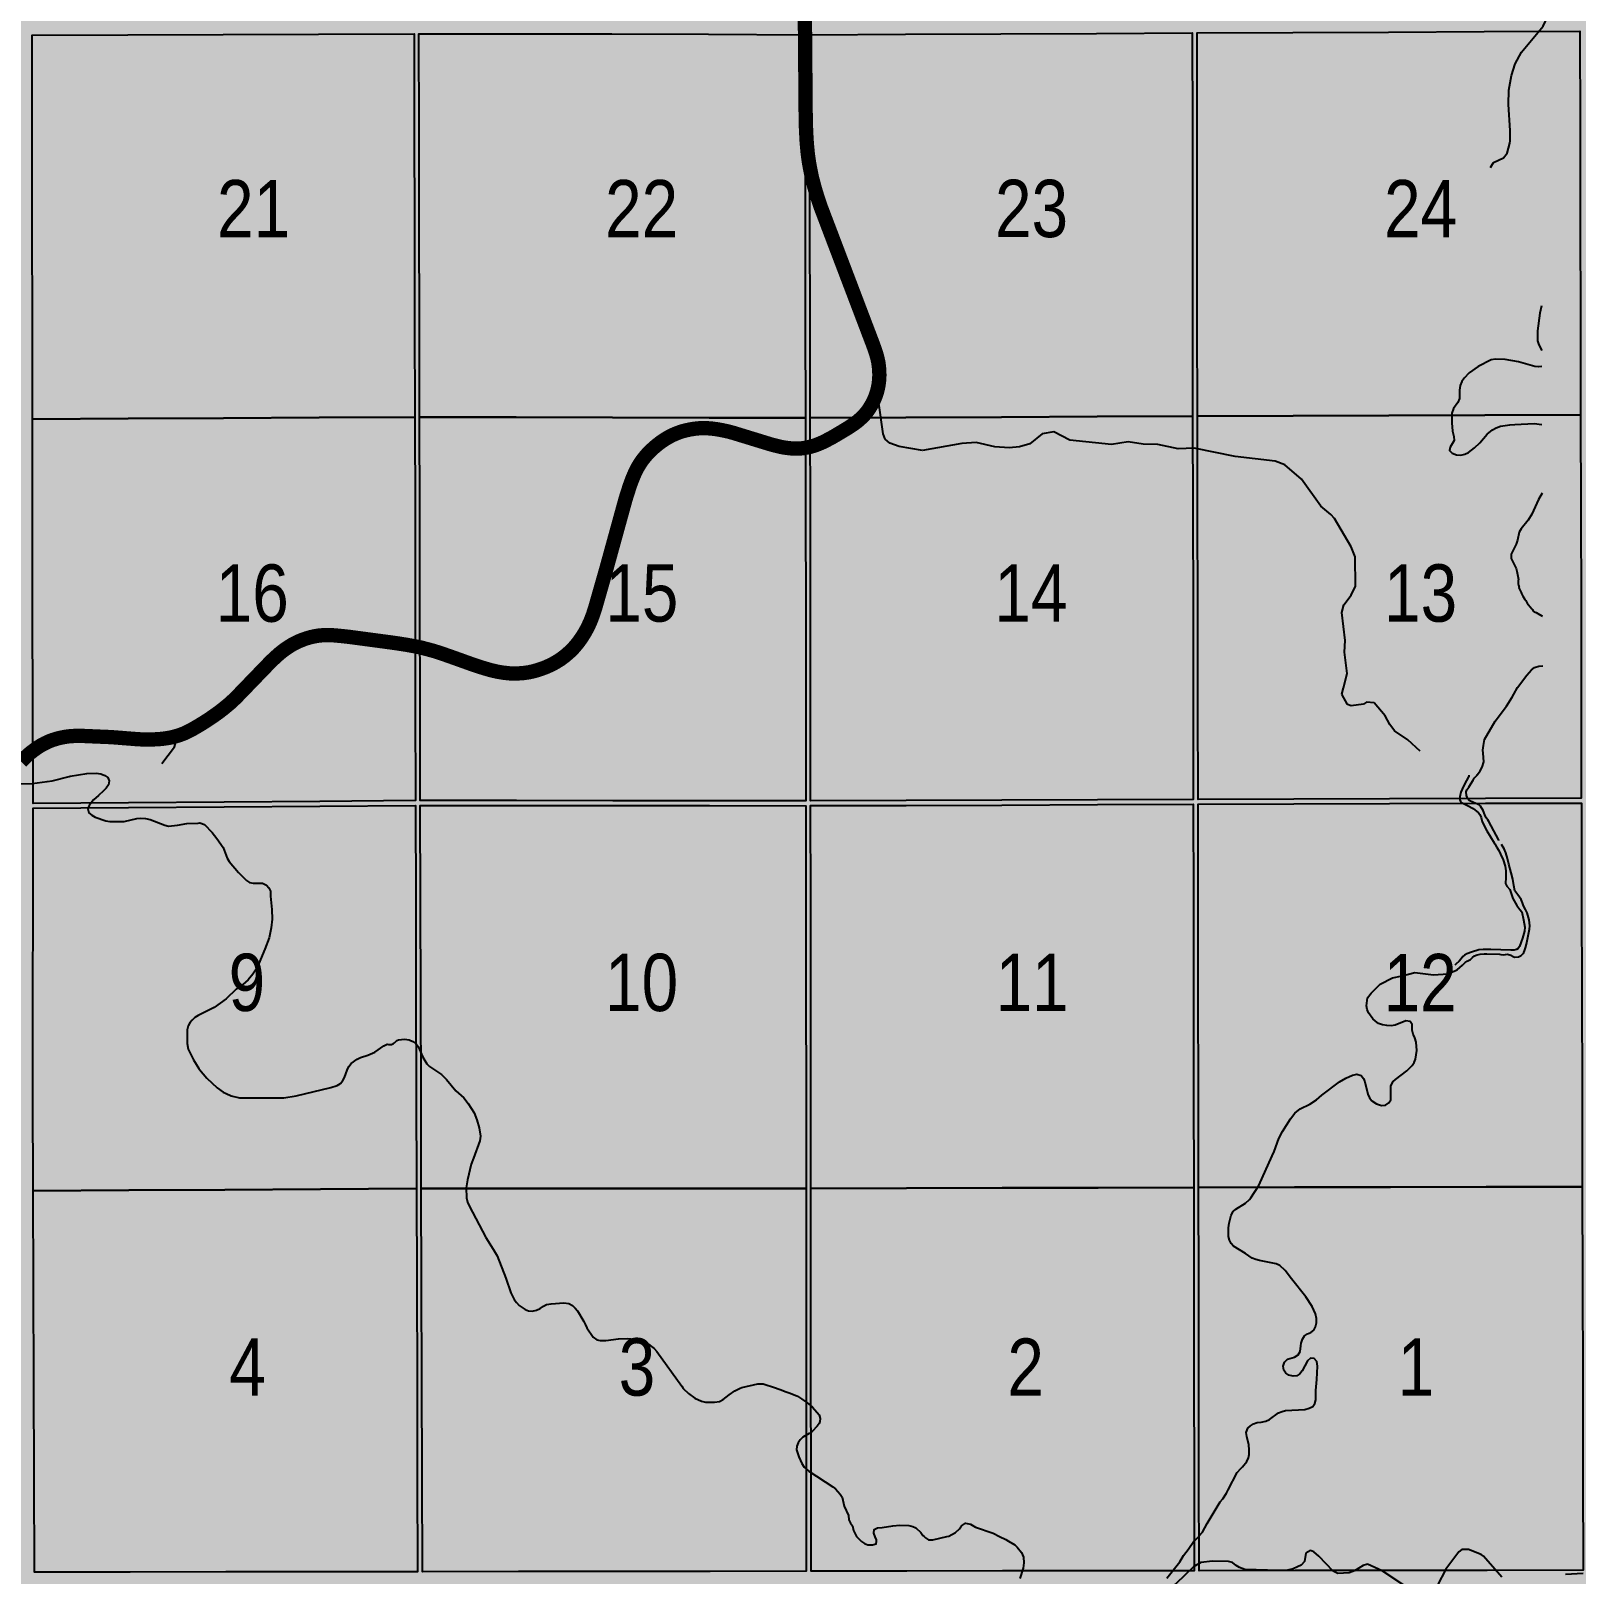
# Model space of a CAD drawing. Extents: x 639460 to 650829, y 5702863 to 5715975.
# Drawn here: x 645961.3 to 646177, y 5712213.5 to 5712429 of the extents above; entities that cross this region are included whole.
import ezdxf

# ---------------------------------------------------------------- set-up
doc = ezdxf.new("R2010")
doc.units = 0
doc.header["$LTSCALE"] = 5
doc.linetypes.add('DASHED2', pattern=[9.525, 6.35, -3.175])
for name, color, linetype in [('Quarters', 8, 'Continuous'), ('RoadSeg', 57, 'DASHED2'), ('ROUTE-MAP-HWY', 2, 'Continuous'), ('T-WATER', 160, 'Continuous')]:
    doc.layers.add(name, color=color, linetype=linetype)
doc.layers.add('ROUTE-MAP-BACKGROUND-H', color=7, linetype='Continuous', true_color=0xf0ebff)
doc.styles.add('120', font='ARIALN.TTF', dxfattribs={"height": 13})

msp = doc.modelspace()

# ---------------------------------------------------------------- hatches: boundary and pattern name
at = {"layer": 'ROUTE-MAP-BACKGROUND-H'}
h = msp.add_hatch(color=256, dxfattribs=at)
h.dxf.hatch_style = 1
h.paths.add_polyline_path([(644722.08, 5712923.1), (644716.33, 5711989.96), (646823.87, 5711989.96), (646818.02, 5712923.32)])

# ---------------------------------------------------------------- linework, layer by layer
at = {"layer": 'Quarters'}
for points in [[(645974.87, 5712374.87), (645961.53, 5712374.8), (645961.52, 5712388.2), (645961.51, 5712401.59), (645961.5, 5712414.99), (645961.5, 5712428.39), (645974.83, 5712428.44), (645988.16, 5712428.48), (646001.48, 5712428.53), (646014.81, 5712428.57), (646014.83, 5712415.2), (646014.86, 5712401.82), (646014.89, 5712388.45), (646014.91, 5712375.08), (646001.57, 5712375.01), (645988.22, 5712374.94), (645974.87, 5712374.87)], [(646029.05, 5712375.04), (646015.58, 5712375.08), (646015.56, 5712388.45), (646015.53, 5712401.82), (646015.5, 5712415.2), (646015.48, 5712428.57), (646028.96, 5712428.58), (646042.44, 5712428.59), (646055.91, 5712428.52), (646069.37, 5712428.46), (646069.39, 5712415.08), (646069.4, 5712401.71), (646069.43, 5712388.33), (646069.46, 5712374.95), (646055.99, 5712374.98), (646042.52, 5712375.01), (646029.05, 5712375.04)], [(646083.47, 5712375.02), (646070.13, 5712374.96), (646070.1, 5712388.33), (646070.07, 5712401.71), (646070.06, 5712415.08), (646070.04, 5712428.46), (646083.4, 5712428.52), (646096.75, 5712428.59), (646110.1, 5712428.65), (646123.45, 5712428.72), (646123.47, 5712415.34), (646123.48, 5712401.97), (646123.49, 5712388.59), (646123.51, 5712375.22), (646110.16, 5712375.15), (646096.82, 5712375.08), (646083.47, 5712375.02)], [(646137.55, 5712375.26), (646124.18, 5712375.22), (646124.16, 5712388.59), (646124.15, 5712401.97), (646124.14, 5712415.35), (646124.12, 5712428.72), (646137.49, 5712428.78), (646150.86, 5712428.84), (646164.21, 5712428.9), (646177.56, 5712428.96), (646177.59, 5712415.57), (646177.61, 5712402.19), (646177.64, 5712388.79), (646177.67, 5712375.4), (646164.29, 5712375.36), (646150.92, 5712375.31), (646137.55, 5712375.26)], [(645974.96, 5712321.22), (645961.64, 5712321.13), (645961.59, 5712334.56), (645961.54, 5712348), (645961.53, 5712361.4), (645961.53, 5712374.8), (645974.87, 5712374.87), (645988.22, 5712374.94), (646001.57, 5712375.01), (646014.91, 5712375.08), (646014.94, 5712361.7), (646014.96, 5712348.33), (646014.98, 5712334.93), (646015, 5712321.53), (646001.64, 5712321.42), (645988.28, 5712321.32), (645974.96, 5712321.22)], [(646029.12, 5712321.52), (646015.67, 5712321.53), (646015.65, 5712334.93), (646015.63, 5712348.33), (646015.61, 5712361.7), (646015.58, 5712375.08), (646029.05, 5712375.04), (646042.52, 5712375.01), (646055.99, 5712374.98), (646069.46, 5712374.95), (646069.47, 5712361.58), (646069.49, 5712348.2), (646069.5, 5712334.84), (646069.5, 5712321.48), (646056.04, 5712321.5), (646042.58, 5712321.51), (646029.12, 5712321.52)], [(646083.53, 5712321.53), (646070.17, 5712321.48), (646070.17, 5712334.85), (646070.16, 5712348.21), (646070.14, 5712361.58), (646070.13, 5712374.96), (646083.47, 5712375.02), (646096.82, 5712375.08), (646110.16, 5712375.15), (646123.51, 5712375.22), (646123.53, 5712361.83), (646123.56, 5712348.45), (646123.57, 5712335.06), (646123.59, 5712321.68), (646110.24, 5712321.63), (646096.88, 5712321.58), (646083.53, 5712321.53)], [(646137.63, 5712321.73), (646124.26, 5712321.68), (646124.24, 5712335.07), (646124.23, 5712348.45), (646124.2, 5712361.83), (646124.18, 5712375.22), (646137.55, 5712375.26), (646150.92, 5712375.31), (646164.29, 5712375.36), (646177.67, 5712375.4), (646177.7, 5712362.01), (646177.73, 5712348.62), (646177.75, 5712335.24), (646177.77, 5712321.86), (646164.39, 5712321.82), (646151.01, 5712321.78), (646137.63, 5712321.73)], [(645975, 5712267.12), (645961.61, 5712267.04), (645961.6, 5712280.42), (645961.59, 5712293.81), (645961.62, 5712307.13), (645961.65, 5712320.46), (645974.96, 5712320.55), (645988.28, 5712320.65), (646001.64, 5712320.75), (646015, 5712320.86), (646015.04, 5712307.49), (646015.07, 5712294.11), (646015.11, 5712280.74), (646015.15, 5712267.36), (646001.76, 5712267.28), (645988.38, 5712267.2), (645975, 5712267.12)], [(646029.25, 5712267.36), (646015.82, 5712267.36), (646015.78, 5712280.74), (646015.74, 5712294.11), (646015.71, 5712307.49), (646015.67, 5712320.86), (646029.12, 5712320.85), (646042.58, 5712320.84), (646056.04, 5712320.83), (646069.5, 5712320.81), (646069.51, 5712307.45), (646069.52, 5712294.09), (646069.53, 5712280.73), (646069.54, 5712267.37), (646056.11, 5712267.37), (646042.68, 5712267.37), (646029.25, 5712267.36)], [(646083.57, 5712267.4), (646070.21, 5712267.37), (646070.2, 5712280.73), (646070.19, 5712294.09), (646070.18, 5712307.45), (646070.17, 5712320.82), (646083.53, 5712320.86), (646096.89, 5712320.91), (646110.24, 5712320.96), (646123.59, 5712321.01), (646123.61, 5712307.63), (646123.63, 5712294.26), (646123.64, 5712280.88), (646123.66, 5712267.5), (646110.3, 5712267.47), (646096.93, 5712267.44), (646083.57, 5712267.4)], [(646137.72, 5712267.53), (646124.33, 5712267.5), (646124.31, 5712280.88), (646124.3, 5712294.26), (646124.28, 5712307.64), (646124.26, 5712321.01), (646137.64, 5712321.06), (646151.01, 5712321.11), (646164.4, 5712321.15), (646177.78, 5712321.19), (646177.81, 5712307.79), (646177.84, 5712294.39), (646177.87, 5712281), (646177.91, 5712267.62), (646164.51, 5712267.59), (646151.12, 5712267.56), (646137.72, 5712267.53)], [(645975.17, 5712213.81), (645961.8, 5712213.79), (645961.75, 5712227.11), (645961.7, 5712240.42), (645961.66, 5712253.73), (645961.61, 5712267.04), (645975, 5712267.12), (645988.38, 5712267.2), (646001.76, 5712267.28), (646015.15, 5712267.36), (646015.19, 5712253.99), (646015.22, 5712240.61), (646015.26, 5712227.24), (646015.3, 5712213.86), (646001.92, 5712213.84), (645988.54, 5712213.83), (645975.17, 5712213.81)], [(646029.37, 5712213.88), (646015.97, 5712213.86), (646015.93, 5712227.24), (646015.89, 5712240.61), (646015.86, 5712253.99), (646015.82, 5712267.36), (646029.25, 5712267.36), (646042.68, 5712267.37), (646056.11, 5712267.37), (646069.54, 5712267.37), (646069.54, 5712254.01), (646069.55, 5712240.65), (646069.56, 5712227.29), (646069.57, 5712213.93), (646056.17, 5712213.91), (646042.77, 5712213.89), (646029.37, 5712213.88)], [(646083.61, 5712213.94), (646070.24, 5712213.93), (646070.23, 5712227.29), (646070.22, 5712240.65), (646070.21, 5712254.01), (646070.21, 5712267.37), (646083.57, 5712267.4), (646096.93, 5712267.44), (646110.3, 5712267.47), (646123.66, 5712267.5), (646123.68, 5712254.12), (646123.69, 5712240.75), (646123.71, 5712227.37), (646123.73, 5712213.99), (646110.35, 5712213.97), (646096.98, 5712213.96), (646083.61, 5712213.94)], [(646137.8, 5712214.01), (646124.4, 5712213.99), (646124.38, 5712227.37), (646124.36, 5712240.75), (646124.35, 5712254.13), (646124.33, 5712267.5), (646137.72, 5712267.53), (646151.12, 5712267.56), (646164.51, 5712267.59), (646177.91, 5712267.62), (646177.94, 5712254.23), (646177.97, 5712240.83), (646177.99, 5712227.45), (646178.02, 5712214.06), (646164.61, 5712214.04), (646151.21, 5712214.03), (646137.8, 5712214.01)]]:
    msp.add_lwpolyline(points, close=True, dxfattribs=at)
at = {"layer": 'RoadSeg'}
for p, q in [((646069.39, 5712428.46), (646069.37, 5712431.82)), ((646130.04, 5712214.44), (646129.58, 5712214.75))]:
    msp.add_line(p, q, dxfattribs=at)
for points in [[(646167.77, 5712413.33), (646167.85, 5712413.63), (646167.82, 5712415.1), (646167.59, 5712418.73), (646167.65, 5712420.7), (646168.01, 5712422.75), (646168.52, 5712424.4), (646169.44, 5712426.04), (646172.47, 5712429.65), (646174.71, 5712434.52), (646177.73, 5712439.73), (646180.31, 5712446.02), (646181.65, 5712450.87), (646184.29, 5712455.7)], [(646079.29, 5712378.14), (646079.41, 5712378.5), (646079.56, 5712379.07), (646079.67, 5712379.66), (646079.74, 5712380.26), (646079.77, 5712380.86), (646079.76, 5712381.47), (646079.71, 5712382.09), (646079.63, 5712382.7), (646079.5, 5712383.3), (646079.33, 5712383.91), (646079.13, 5712384.52), (646078.91, 5712385.13), (646071.56, 5712404.47), (646071.33, 5712405.15), (646071.11, 5712405.83), (646070.9, 5712406.51), (646070.7, 5712407.2), (646070.52, 5712407.88), (646070.35, 5712408.55), (646070.21, 5712409.22), (646070.08, 5712409.88), (646069.96, 5712410.54), (646069.86, 5712411.21), (646069.77, 5712411.89), (646069.71, 5712412.52), (646069.65, 5712413.18), (646069.6, 5712413.83), (646069.57, 5712414.48), (646069.54, 5712415.12), (646069.51, 5712415.77), (646069.49, 5712416.42), (646069.39, 5712428.46)], [(646165.11, 5712409.94), (646165.49, 5712410.6), (646166.91, 5712411.29), (646167.4, 5712411.91), (646167.77, 5712413.33)], [(645981.83, 5712330.6), (645982.12, 5712330.69), (645982.68, 5712330.9), (645983.23, 5712331.16), (645983.78, 5712331.44), (645984.28, 5712331.73), (645984.86, 5712332.07), (645985.41, 5712332.41), (645985.96, 5712332.76), (645986.5, 5712333.12), (645987.04, 5712333.5), (645987.57, 5712333.88), (645988.08, 5712334.27), (645988.57, 5712334.67), (645989.05, 5712335.07), (645989.51, 5712335.49), (645989.95, 5712335.91), (645994.7, 5712340.83), (645995.1, 5712341.22), (645995.51, 5712341.6), (645995.93, 5712341.98), (645996.37, 5712342.34), (645996.83, 5712342.69), (645997.31, 5712343.01), (645997.8, 5712343.31), (645998.31, 5712343.57), (645998.81, 5712343.81), (645999.33, 5712344.02), (645999.86, 5712344.2), (646000.39, 5712344.35), (646000.93, 5712344.47), (646001.46, 5712344.56), (646002, 5712344.61), (646002.55, 5712344.63), (646003.09, 5712344.63), (646003.64, 5712344.6), (646004.18, 5712344.55), (646004.72, 5712344.5), (646005.26, 5712344.44), (646005.81, 5712344.38), (646011.49, 5712343.62), (646012.61, 5712343.46), (646013.7, 5712343.29), (646014.8, 5712343.09), (646015.66, 5712342.92), (646016.49, 5712342.71), (646017.63, 5712342.4), (646018.76, 5712342.03), (646019.86, 5712341.65), (646023.12, 5712340.48), (646023.91, 5712340.22), (646024.71, 5712339.97), (646025.52, 5712339.74), (646026.36, 5712339.54), (646027.23, 5712339.39), (646028.14, 5712339.29), (646029.06, 5712339.27), (646029.97, 5712339.32), (646030.82, 5712339.44), (646031.59, 5712339.61), (646032.33, 5712339.84), (646033.07, 5712340.1), (646033.8, 5712340.42), (646034.51, 5712340.79), (646035.21, 5712341.22), (646035.88, 5712341.72), (646036.51, 5712342.27), (646037.11, 5712342.87), (646037.66, 5712343.52), (646038.16, 5712344.21), (646038.62, 5712344.94), (646039.05, 5712345.72), (646039.43, 5712346.55), (646039.78, 5712347.46), (646040.08, 5712348.38), (646041.59, 5712353.66), (646044.32, 5712363.57), (646044.49, 5712364.13), (646044.67, 5712364.68), (646044.85, 5712365.24), (646045.04, 5712365.8), (646045.25, 5712366.36), (646045.48, 5712366.92), (646045.72, 5712367.46), (646046, 5712368), (646046.29, 5712368.49), (646046.63, 5712369), (646047.01, 5712369.49), (646047.42, 5712369.96), (646047.86, 5712370.41), (646048.34, 5712370.85), (646048.81, 5712371.24), (646049.31, 5712371.62), (646049.84, 5712371.98), (646050.39, 5712372.3), (646050.96, 5712372.59), (646051.54, 5712372.84), (646052.13, 5712373.05), (646052.75, 5712373.22), (646053.37, 5712373.35), (646053.99, 5712373.45), (646054.62, 5712373.51), (646055.24, 5712373.53), (646055.86, 5712373.51), (646056.46, 5712373.46), (646057.06, 5712373.38), (646057.64, 5712373.28), (646058.23, 5712373.16), (646058.82, 5712373.02), (646059.44, 5712372.85), (646064.66, 5712371.25), (646065.23, 5712371.1), (646065.8, 5712370.96), (646066.37, 5712370.84), (646066.94, 5712370.76), (646067.5, 5712370.7), (646068.06, 5712370.67), (646068.62, 5712370.68), (646069.17, 5712370.74), (646069.71, 5712370.83), (646070.25, 5712370.96), (646070.79, 5712371.12), (646071.31, 5712371.32), (646071.84, 5712371.55), (646072.36, 5712371.81), (646072.88, 5712372.08), (646073.37, 5712372.35), (646073.87, 5712372.65), (646074.38, 5712372.95), (646074.91, 5712373.27), (646075.41, 5712373.57), (646075.91, 5712373.9), (646076.39, 5712374.23), (646076.86, 5712374.6), (646077.3, 5712375), (646077.71, 5712375.42), (646078.09, 5712375.88), (646078.42, 5712376.36), (646078.72, 5712376.87), (646078.99, 5712377.4), (646079.22, 5712377.94), (646079.29, 5712378.14)], [(646155.26, 5712328.41), (646153.57, 5712330.02), (646151.71, 5712331.28), (646151.03, 5712332.13), (646150.37, 5712333.38), (646148.86, 5712335.19), (646147.79, 5712335.25), (646147.35, 5712335), (646145.64, 5712334.75), (646145.12, 5712334.93), (646144.36, 5712336.39), (646144.58, 5712337.25), (646145.08, 5712339.26), (646144.73, 5712342.27), (646144.81, 5712343.9), (646144.32, 5712347.81), (646144.62, 5712348.84), (646145.63, 5712350.21), (646146.26, 5712351.46), (646146.18, 5712355.56), (646145.62, 5712356.97), (646143.3, 5712360.9), (646142.82, 5712361.48), (646141.42, 5712362.62), (646138.7, 5712366.4), (646136.39, 5712368.43), (646135.04, 5712368.94), (646129.46, 5712369.56), (646123.7, 5712370.73), (646121.5, 5712370.66), (646118.65, 5712371.24), (646116.59, 5712371.3), (646114.5, 5712371.6), (646112.19, 5712371.26), (646106.37, 5712371.83), (646104.11, 5712373), (646102.5, 5712372.74), (646100.8, 5712371.33), (646099.35, 5712370.9), (646097.91, 5712370.78), (646095.89, 5712370.94), (646093.27, 5712371.54), (646091.3, 5712371.4), (646085.81, 5712370.43), (646082.53, 5712370.99), (646081.24, 5712371.43), (646080.59, 5712372.01), (646080.28, 5712372.72), (646079.73, 5712376.67), (646079.29, 5712378.14)], [(645961.26, 5712328.21), (645961.73, 5712328.57), (645962.22, 5712328.92), (645962.73, 5712329.24), (645963.27, 5712329.53), (645963.82, 5712329.79), (645964.38, 5712330), (645964.95, 5712330.18), (645965.54, 5712330.32), (645966.12, 5712330.43), (645966.71, 5712330.51), (645967.3, 5712330.55), (645967.89, 5712330.57), (645968.47, 5712330.56), (645972.52, 5712330.39), (645975.8, 5712330.13), (645976.34, 5712330.09), (645976.89, 5712330.07), (645977.46, 5712330.06), (645978.03, 5712330.06), (645978.62, 5712330.08), (645979.21, 5712330.11), (645979.79, 5712330.17), (645980.38, 5712330.25), (645980.97, 5712330.36), (645981.54, 5712330.51), (645981.83, 5712330.6)], [(645979.58, 5712326.69), (645981.34, 5712329.04), (645981.83, 5712330.6)], [(646129.58, 5712214.75), (646129.06, 5712215.13), (646128.53, 5712215.28), (646126.3, 5712215.31), (646124.66, 5712215.13), (646123.65, 5712214.52), (646121.21, 5712212.23), (646118.39, 5712210.18), (646114.92, 5712208.91), (646111.54, 5712208.31), (646108.88, 5712207.49), (646108.18, 5712207.47), (646106.83, 5712207.85), (646106.77, 5712208.12), (646106.02, 5712208.8), (646105.46, 5712210.02), (646105.48, 5712210.72)], [(646154.39, 5712211.04), (646149.95, 5712213.96), (646147.91, 5712214.89), (646147.31, 5712214.74), (646146.12, 5712213.97), (646145.38, 5712213.7), (646143.77, 5712213.61), (646143.12, 5712213.93), (646141.11, 5712216.05), (646140.43, 5712216.64), (646139.97, 5712216.82), (646139.33, 5712216.44), (646139.13, 5712215.27), (646138.68, 5712214.76), (646138.17, 5712214.54)], [(646166.68, 5712213.11), (646164.13, 5712216.05), (646163.81, 5712216.26), (646162, 5712216.98), (646161.1, 5712216.97), (646160.65, 5712216.62), (646158.88, 5712214.2), (646157.69, 5712211.97)], [(646138.17, 5712214.54), (646137.53, 5712214.26), (646136.56, 5712214.05), (646135.56, 5712214.05), (646130.8, 5712214.18), (646130.04, 5712214.44)], [(646178.02, 5712213.63), (646175.55, 5712213.49)]]:
    msp.add_lwpolyline(points, dxfattribs=at)
at = {"layer": 'ROUTE-MAP-HWY'}
msp.add_lwpolyline([(645959.94, 5712326.97, 2, 2, 0), (645960.36, 5712327.4, 2, 2, 0), (645960.8, 5712327.81, 2, 2, 0), (645961.26, 5712328.21, 2, 2, 0), (645961.73, 5712328.57, 2, 2, 0), (645962.22, 5712328.92, 2, 2, 0), (645962.73, 5712329.24, 2, 2, 0), (645963.27, 5712329.53, 2, 2, 0), (645963.82, 5712329.79, 2, 2, 0), (645964.38, 5712330, 2, 2, 0), (645964.95, 5712330.18, 2, 2, 0), (645965.54, 5712330.32, 2, 2, 0), (645966.12, 5712330.43, 2, 2, 0), (645966.71, 5712330.51, 2, 2, 0), (645967.3, 5712330.55, 2, 2, 0), (645967.89, 5712330.57, 2, 2, 0), (645968.47, 5712330.56, 2, 2, 0), (645972.52, 5712330.39, 2, 2, 0), (645975.8, 5712330.13, 2, 2, 0), (645976.34, 5712330.09, 2, 2, 0), (645976.89, 5712330.07, 2, 2, 0), (645977.46, 5712330.06, 2, 2, 0), (645978.03, 5712330.06, 2, 2, 0), (645978.62, 5712330.08, 2, 2, 0), (645979.21, 5712330.11, 2, 2, 0), (645979.79, 5712330.17, 2, 2, 0), (645980.38, 5712330.25, 2, 2, 0), (645980.97, 5712330.36, 2, 2, 0), (645981.54, 5712330.51, 2, 2, 0), (645981.83, 5712330.6, 2, 2, 0), (645982.12, 5712330.69, 2, 2, 0), (645982.68, 5712330.9, 2, 2, 0), (645983.23, 5712331.16, 2, 2, 0), (645983.78, 5712331.44, 2, 2, 0), (645984.28, 5712331.73, 2, 2, 0), (645984.86, 5712332.07, 2, 2, 0), (645985.41, 5712332.41, 2, 2, 0), (645985.96, 5712332.76, 2, 2, 0), (645986.5, 5712333.12, 2, 2, 0), (645987.04, 5712333.5, 2, 2, 0), (645987.57, 5712333.88, 2, 2, 0), (645988.08, 5712334.27, 2, 2, 0), (645988.57, 5712334.67, 2, 2, 0), (645989.05, 5712335.07, 2, 2, 0), (645989.51, 5712335.49, 2, 2, 0), (645989.95, 5712335.91, 2, 2, 0), (645994.7, 5712340.83, 2, 2, 0), (645995.1, 5712341.22, 2, 2, 0), (645995.51, 5712341.6, 2, 2, 0), (645995.93, 5712341.98, 2, 2, 0), (645996.37, 5712342.34, 2, 2, 0), (645996.83, 5712342.69, 2, 2, 0), (645997.31, 5712343.01, 2, 2, 0), (645997.8, 5712343.31, 2, 2, 0), (645998.31, 5712343.57, 2, 2, 0), (645998.81, 5712343.81, 2, 2, 0), (645999.33, 5712344.02, 2, 2, 0), (645999.86, 5712344.2, 2, 2, 0), (646000.39, 5712344.35, 2, 2, 0), (646000.93, 5712344.47, 2, 2, 0), (646001.46, 5712344.56, 2, 2, 0), (646002, 5712344.61, 2, 2, 0), (646002.55, 5712344.63, 2, 2, 0), (646003.09, 5712344.63, 2, 2, 0), (646003.64, 5712344.6, 2, 2, 0), (646004.18, 5712344.55, 2, 2, 0), (646004.72, 5712344.5, 2, 2, 0), (646005.26, 5712344.44, 2, 2, 0), (646005.81, 5712344.38, 2, 2, 0), (646011.49, 5712343.62, 2, 2, 0), (646012.61, 5712343.46, 2, 2, 0), (646013.7, 5712343.29, 2, 2, 0), (646014.8, 5712343.09, 2, 2, 0), (646015.66, 5712342.92, 2, 2, 0), (646016.49, 5712342.71, 2, 2, 0), (646017.63, 5712342.4, 2, 2, 0), (646018.76, 5712342.03, 2, 2, 0), (646019.86, 5712341.65, 2, 2, 0), (646023.12, 5712340.48, 2, 2, 0), (646023.91, 5712340.22, 2, 2, 0), (646024.71, 5712339.97, 2, 2, 0), (646025.52, 5712339.74, 2, 2, 0), (646026.36, 5712339.54, 2, 2, 0), (646027.23, 5712339.39, 2, 2, 0), (646028.14, 5712339.29, 2, 2, 0), (646029.06, 5712339.27, 2, 2, 0), (646029.97, 5712339.32, 2, 2, 0), (646030.82, 5712339.44, 2, 2, 0), (646031.59, 5712339.61, 2, 2, 0), (646032.33, 5712339.84, 2, 2, 0), (646033.07, 5712340.1, 2, 2, 0), (646033.8, 5712340.42, 2, 2, 0), (646034.51, 5712340.79, 2, 2, 0), (646035.21, 5712341.22, 2, 2, 0), (646035.88, 5712341.72, 2, 2, 0), (646036.51, 5712342.27, 2, 2, 0), (646037.11, 5712342.87, 2, 2, 0), (646037.66, 5712343.52, 2, 2, 0), (646038.16, 5712344.21, 2, 2, 0), (646038.62, 5712344.94, 2, 2, 0), (646039.05, 5712345.72, 2, 2, 0), (646039.43, 5712346.55, 2, 2, 0), (646039.78, 5712347.46, 2, 2, 0), (646040.08, 5712348.38, 2, 2, 0), (646041.59, 5712353.66, 2, 2, 0), (646044.32, 5712363.57, 2, 2, 0), (646044.49, 5712364.13, 2, 2, 0), (646044.67, 5712364.68, 2, 2, 0), (646044.85, 5712365.24, 2, 2, 0), (646045.04, 5712365.8, 2, 2, 0), (646045.25, 5712366.36, 2, 2, 0), (646045.48, 5712366.92, 2, 2, 0), (646045.72, 5712367.46, 2, 2, 0), (646046, 5712368, 2, 2, 0), (646046.29, 5712368.49, 2, 2, 0), (646046.63, 5712369, 2, 2, 0), (646047.01, 5712369.49, 2, 2, 0), (646047.42, 5712369.96, 2, 2, 0), (646047.86, 5712370.41, 2, 2, 0), (646048.34, 5712370.85, 2, 2, 0), (646048.81, 5712371.24, 2, 2, 0), (646049.31, 5712371.62, 2, 2, 0), (646049.84, 5712371.98, 2, 2, 0), (646050.39, 5712372.3, 2, 2, 0), (646050.96, 5712372.59, 2, 2, 0), (646051.54, 5712372.84, 2, 2, 0), (646052.13, 5712373.05, 2, 2, 0), (646052.75, 5712373.22, 2, 2, 0), (646053.37, 5712373.35, 2, 2, 0), (646053.99, 5712373.45, 2, 2, 0), (646054.62, 5712373.51, 2, 2, 0), (646055.24, 5712373.53, 2, 2, 0), (646055.86, 5712373.51, 2, 2, 0), (646056.46, 5712373.46, 2, 2, 0), (646057.06, 5712373.38, 2, 2, 0), (646057.64, 5712373.28, 2, 2, 0), (646058.23, 5712373.16, 2, 2, 0), (646058.82, 5712373.02, 2, 2, 0), (646059.44, 5712372.85, 2, 2, 0), (646064.66, 5712371.25, 2, 2, 0), (646065.23, 5712371.1, 2, 2, 0), (646065.8, 5712370.96, 2, 2, 0), (646066.37, 5712370.84, 2, 2, 0), (646066.94, 5712370.76, 2, 2, 0), (646067.5, 5712370.7, 2, 2, 0), (646068.06, 5712370.67, 2, 2, 0), (646068.62, 5712370.68, 2, 2, 0), (646069.17, 5712370.74, 2, 2, 0), (646069.71, 5712370.83, 2, 2, 0), (646070.25, 5712370.96, 2, 2, 0), (646070.79, 5712371.12, 2, 2, 0), (646071.31, 5712371.32, 2, 2, 0), (646071.84, 5712371.55, 2, 2, 0), (646072.36, 5712371.81, 2, 2, 0), (646072.88, 5712372.08, 2, 2, 0), (646073.37, 5712372.35, 2, 2, 0), (646073.87, 5712372.65, 2, 2, 0), (646074.38, 5712372.95, 2, 2, 0), (646074.91, 5712373.27, 2, 2, 0), (646075.41, 5712373.57, 2, 2, 0), (646075.91, 5712373.9, 2, 2, 0), (646076.39, 5712374.23, 2, 2, 0), (646076.86, 5712374.6, 2, 2, 0), (646077.3, 5712375, 2, 2, 0), (646077.71, 5712375.42, 2, 2, 0), (646078.09, 5712375.88, 2, 2, 0), (646078.42, 5712376.36, 2, 2, 0), (646078.72, 5712376.87, 2, 2, 0), (646078.99, 5712377.4, 2, 2, 0), (646079.22, 5712377.94, 2, 2, 0), (646079.29, 5712378.14, 2, 2, 0), (646079.41, 5712378.5, 2, 2, 0), (646079.56, 5712379.07, 2, 2, 0), (646079.67, 5712379.66, 2, 2, 0), (646079.74, 5712380.26, 2, 2, 0), (646079.77, 5712380.86, 2, 2, 0), (646079.76, 5712381.47, 2, 2, 0), (646079.71, 5712382.09, 2, 2, 0), (646079.63, 5712382.7, 2, 2, 0), (646079.5, 5712383.3, 2, 2, 0), (646079.33, 5712383.91, 2, 2, 0), (646079.13, 5712384.52, 2, 2, 0), (646078.91, 5712385.13, 2, 2, 0), (646071.56, 5712404.47, 2, 2, 0), (646071.33, 5712405.15, 2, 2, 0), (646071.11, 5712405.83, 2, 2, 0), (646070.9, 5712406.51, 2, 2, 0), (646070.7, 5712407.2, 2, 2, 0), (646070.52, 5712407.88, 2, 2, 0), (646070.35, 5712408.55, 2, 2, 0), (646070.21, 5712409.22, 2, 2, 0), (646070.08, 5712409.88, 2, 2, 0), (646069.96, 5712410.54, 2, 2, 0), (646069.86, 5712411.21, 2, 2, 0), (646069.77, 5712411.89, 2, 2, 0), (646069.71, 5712412.52, 2, 2, 0), (646069.65, 5712413.18, 2, 2, 0), (646069.6, 5712413.83, 2, 2, 0), (646069.57, 5712414.48, 2, 2, 0), (646069.54, 5712415.12, 2, 2, 0), (646069.51, 5712415.77, 2, 2, 0), (646069.49, 5712416.42, 2, 2, 0), (646069.39, 5712428.46, 2, 2, 0), (646069.37, 5712431.82, 2, 2, 0)], format="xyseb", dxfattribs=at)
at = {"layer": 'T-WATER', "linetype": 'Continuous'}
for points in [[(646172.21, 5712390.59), (646171.96, 5712389.6), (646171.66, 5712387.14), (646171.66, 5712385.73), (646171.82, 5712385.16), (646172.24, 5712384.37)], [(646172.24, 5712382.15), (646171.84, 5712382.07), (646171.29, 5712382.15), (646169.02, 5712382.81), (646167.15, 5712383.12), (646165.79, 5712383.16), (646165.21, 5712383.07), (646163.36, 5712382.16), (646162.1, 5712381.25), (646161.4, 5712380.5), (646161.11, 5712380.06), (646160.87, 5712379.48), (646160.78, 5712378.83), (646160.78, 5712378.82), (646160.75, 5712377.65), (646160.51, 5712377.12), (646159.91, 5712376.26), (646159.71, 5712375.63), (646159.68, 5712374.26), (646159.8, 5712373.12), (646159.98, 5712372.35), (646160, 5712371.81), (646159.47, 5712370.89), (646159.36, 5712370.41), (646159.72, 5712370.02), (646160.36, 5712369.8), (646160.95, 5712369.78), (646161.52, 5712369.9), (646162.03, 5712370.12), (646162.86, 5712370.76), (646163.62, 5712371.5), (646164.62, 5712372.7), (646165.38, 5712373.29), (646165.88, 5712373.57), (646166.49, 5712373.79), (646167.81, 5712374), (646168.5, 5712374.05), (646171.17, 5712374.17), (646172.27, 5712374.02)], [(646172.3, 5712364.43), (646171.8, 5712363.59), (646170.88, 5712361.53), (646170.36, 5712360.66), (646169.36, 5712359.46), (646169.09, 5712358.99), (646168.87, 5712357.89), (646168.69, 5712357.35), (646168, 5712355.95), (646167.96, 5712355.31), (646168.69, 5712353.94), (646168.78, 5712353.55), (646168.98, 5712352.4), (646168.97, 5712352.31), (646168.95, 5712352.19), (646168.94, 5712351.77), (646169, 5712351.61), (646169.08, 5712351.29), (646169.07, 5712351.22), (646169.18, 5712350.95), (646169.37, 5712350.58), (646169.4, 5712350.44), (646169.63, 5712350.05), (646169.86, 5712349.71), (646170.01, 5712349.46), (646170.21, 5712349.11), (646170.39, 5712348.86), (646170.62, 5712348.6), (646170.87, 5712348.32), (646170.94, 5712348.21), (646171.07, 5712347.99), (646171.2, 5712347.9), (646171.48, 5712347.8), (646171.68, 5712347.64), (646171.94, 5712347.5), (646172.05, 5712347.48), (646172.26, 5712347.34), (646172.36, 5712347.28)], [(646166.27, 5712315.96), (646166.24, 5712316.01), (646165.88, 5712316.68), (646164.86, 5712318.61), (646164.71, 5712318.83), (646164.48, 5712319.14), (646164.3, 5712319.52), (646164.05, 5712320.14), (646163.7, 5712320.74), (646163.56, 5712320.88), (646163.29, 5712321.01), (646162.73, 5712321.24), (646162.11, 5712321.55), (646161.91, 5712321.76), (646161.73, 5712322.23), (646161.7, 5712322.75), (646161.79, 5712323.04), (646162.05, 5712323.42), (646162.34, 5712323.85), (646162.67, 5712324.38), (646162.83, 5712324.64), (646163, 5712324.84), (646163.24, 5712325.1), (646163.29, 5712325.18), (646163.64, 5712325.67), (646163.92, 5712326.18), (646164.16, 5712326.92), (646164.05, 5712328.13), (646164.04, 5712328.58), (646164.11, 5712329.23), (646164.25, 5712330.08), (646165.74, 5712332.63), (646167.32, 5712334.7), (646168.11, 5712335.96), (646168.33, 5712336.4), (646168.85, 5712337.34), (646170.17, 5712339.02), (646170.82, 5712339.8), (646171.24, 5712340.13), (646171.85, 5712340.29), (646172.38, 5712340.36)], [(645958.24, 5712323.86), (645961.49, 5712323.9), (645963.57, 5712324.2), (645964.27, 5712324.3), (645966.65, 5712324.89), (645966.77, 5712324.92), (645969.13, 5712325.32), (645970.41, 5712325.37), (645971.09, 5712325.25), (645971.62, 5712325.04), (645971.76, 5712324.94), (645972.04, 5712324.73), (645972.23, 5712324.28), (645972.13, 5712323.74), (645971.83, 5712323.25), (645971.46, 5712322.87), (645970.73, 5712322.26), (645970.03, 5712321.62), (645969.44, 5712320.86), (645969.27, 5712320.37), (645969.39, 5712319.84), (645969.8, 5712319.47), (645970.26, 5712319.23), (645971.77, 5712318.7), (645972.34, 5712318.61), (645974.33, 5712318.62), (645976.08, 5712319.03), (645976.68, 5712319.08), (645977.32, 5712319.03), (645977.94, 5712318.9), (645980.02, 5712318.08), (645980.53, 5712317.97), (645981.79, 5712318.1), (645983.08, 5712318.33), (645984.65, 5712318.39), (645984.9, 5712318.4), (645985.54, 5712318.2), (645986.61, 5712317.06), (645987.28, 5712316.24), (645988.14, 5712314.98), (645988.7, 5712313.5), (645988.98, 5712313.03), (645990.28, 5712311.49), (645991.42, 5712310.36), (645991.85, 5712310.07), (645992.35, 5712309.99), (645992.96, 5712310.02), (645993.63, 5712309.98), (645994.2, 5712309.7), (645994.55, 5712309.36), (645994.74, 5712308.9), (645994.77, 5712308.17), (645994.96, 5712306.31), (645994.98, 5712304.99), (645994.84, 5712303.75), (645994.56, 5712302.35), (645993.98, 5712300.8), (645992.89, 5712298.24), (645992.74, 5712297.99), (645992.3, 5712297.28), (645991.66, 5712296.52), (645990.89, 5712295.87), (645989.96, 5712295.18), (645988.58, 5712293.85), (645986.88, 5712292.65), (645984.74, 5712291.56), (645984.67, 5712291.53), (645984.21, 5712291.23), (645983.82, 5712290.87), (645983.52, 5712290.51), (645983.28, 5712290.09), (645983.11, 5712289.5), (645983.11, 5712287.59), (645983.29, 5712286.83), (645984.02, 5712285.32), (645984.76, 5712284.12), (645984.86, 5712283.96), (645985.86, 5712282.79), (645987.3, 5712281.44), (645988.15, 5712280.83), (645988.55, 5712280.62), (645989.27, 5712280.32), (645990.43, 5712280.04), (645996.62, 5712280.03), (645998.33, 5712280.29), (646003.19, 5712281.49), (646004.07, 5712281.74), (646004.52, 5712282.03), (646004.84, 5712282.43), (646005.08, 5712282.88), (646005.45, 5712283.9), (646005.7, 5712284.42), (646006.04, 5712284.82), (646006.84, 5712285.42), (646007.31, 5712285.64), (646008.36, 5712285.99), (646009.32, 5712286.42), (646010.57, 5712287.28), (646011.04, 5712287.5), (646011.26, 5712287.48), (646011.65, 5712287.45), (646011.93, 5712287.6), (646012.09, 5712287.69), (646012.4, 5712288.04), (646012.62, 5712288.14), (646013.47, 5712288.23), (646014.12, 5712288.11), (646014.62, 5712287.88), (646015.04, 5712287.59), (646015.36, 5712287.17), (646016.04, 5712285.69), (646016.58, 5712284.79), (646016.96, 5712284.4), (646018.63, 5712283.26), (646019.35, 5712282.57), (646020.66, 5712281.02), (646021.74, 5712280.03), (646022.36, 5712279.22), (646023.18, 5712277.92), (646023.58, 5712276.95), (646023.9, 5712275.85), (646024.06, 5712274.67), (646024, 5712274), (646023.12, 5712271.62), (646022.79, 5712270.75), (646022.28, 5712268.58), (646022.08, 5712267.46), (646022.13, 5712266.07), (646022.28, 5712265.44), (646022.48, 5712264.93), (646024.84, 5712260.53), (646025.87, 5712258.88), (646026.4, 5712257.97), (646027.6, 5712254.86), (646028.3, 5712252.82), (646028.77, 5712251.85), (646029.1, 5712251.43), (646029.48, 5712251.05), (646030.32, 5712250.47), (646030.78, 5712250.28), (646031.3, 5712250.23), (646031.91, 5712250.36), (646032.41, 5712250.61), (646032.86, 5712250.93), (646033.3, 5712251.15), (646033.93, 5712251.27), (646035.71, 5712251.38), (646036.41, 5712251.31), (646036.92, 5712251.05), (646037.31, 5712250.68), (646037.63, 5712250.27), (646038.49, 5712248.79), (646038.68, 5712248.44), (646038.95, 5712247.92), (646039.81, 5712246.59), (646040.31, 5712246.22), (646040.8, 5712246.12), (646041.56, 5712246.14), (646043.34, 5712246.37), (646044.65, 5712246.4), (646045.99, 5712246.27), (646046.56, 5712246.11), (646047.52, 5712245.63), (646048.14, 5712245.17), (646048.34, 5712245.02), (646048.69, 5712244.61), (646052.17, 5712239.75), (646052.39, 5712239.45), (646053.14, 5712238.72), (646054.01, 5712238.11), (646054.96, 5712237.66), (646055.51, 5712237.52), (646056.75, 5712237.52), (646057.44, 5712237.64), (646057.98, 5712237.9), (646058.8, 5712238.55), (646059.58, 5712239.12), (646060.34, 5712239.5), (646060.59, 5712239.6), (646062.78, 5712240.1), (646063.53, 5712240.07), (646065.28, 5712239.52), (646065.65, 5712239.4), (646065.94, 5712239.29), (646066.76, 5712238.97), (646067.3, 5712238.78), (646068.32, 5712238.36), (646068.92, 5712238), (646069.63, 5712237.48), (646070.42, 5712236.83), (646071.36, 5712235.75), (646071.51, 5712235.27), (646071.48, 5712234.81), (646071.38, 5712234.57), (646071.07, 5712234.18), (646070.38, 5712233.42), (646069.99, 5712233.14), (646069.09, 5712232.65), (646068.69, 5712232.29), (646068.43, 5712231.87), (646068.26, 5712231.39), (646068.21, 5712230.88), (646068.51, 5712229.92), (646068.94, 5712228.96), (646069.27, 5712228.48), (646069.94, 5712227.91), (646073.26, 5712225.71), (646073.64, 5712225.41), (646074.3, 5712224.67), (646074.57, 5712224.28), (646074.87, 5712223.03), (646075.44, 5712221.72), (646075.52, 5712221.12), (646075.72, 5712220.65), (646076, 5712220.26), (646076.15, 5712219.61), (646076.58, 5712218.79), (646076.63, 5712218.74), (646077.28, 5712218.08), (646077.29, 5712218.07), (646077.7, 5712217.8), (646078.18, 5712217.62), (646078.79, 5712217.59), (646079.33, 5712217.75), (646079.36, 5712218.09), (646079.38, 5712218.31), (646079.19, 5712218.75), (646078.98, 5712219.23), (646079.04, 5712219.77), (646079.51, 5712219.99), (646080.16, 5712220.03), (646081.65, 5712220.26), (646082.63, 5712220.35), (646083.89, 5712220.32), (646084.42, 5712220.19), (646084.85, 5712219.97), (646085.58, 5712219.32), (646085.85, 5712218.92), (646086.01, 5712218.77), (646086.2, 5712218.58), (646086.64, 5712218.33), (646087.23, 5712218.32), (646089.21, 5712218.77), (646089.49, 5712218.84), (646090.4, 5712219.32), (646090.96, 5712219.83), (646091.26, 5712220.25), (646091.8, 5712220.64), (646092.48, 5712220.51), (646092.49, 5712220.5), (646093.19, 5712220.07), (646095.66, 5712219.24), (646096.56, 5712218.79), (646097.44, 5712218.36), (646097.8, 5712218.13), (646098.66, 5712217.6), (646099, 5712217.27), (646099.61, 5712216.52), (646099.89, 5712215.91), (646099.96, 5712215.08), (646099.85, 5712214.34), (646099.39, 5712212.89)], [(646162.06, 5712325.09), (646162.05, 5712324.93), (646162.03, 5712324.82), (646161.95, 5712324.66), (646161.73, 5712324.34), (646161.5, 5712323.92), (646161.13, 5712323.14), (646160.95, 5712322.69), (646160.81, 5712322.04), (646160.83, 5712321.63), (646160.9, 5712321.4), (646160.97, 5712321.32), (646161.15, 5712321.22), (646161.89, 5712320.82), (646162.66, 5712320.4), (646163.41, 5712319.83), (646163.62, 5712319.59), (646163.77, 5712319.16), (646163.93, 5712318.58), (646164.6, 5712317.3), (646165.6, 5712315.64), (646165.7, 5712315.47), (646165.94, 5712315.07), (646166.24, 5712314.57), (646166.5, 5712314.07), (646166.86, 5712313.24), (646167.14, 5712312.36), (646167.23, 5712311.7), (646167.23, 5712310.77), (646167.18, 5712309.95), (646167.38, 5712309.6), (646167.8, 5712309.13), (646168.21, 5712307.84), (646168.78, 5712306.86), (646169.21, 5712306.33), (646169.45, 5712305.98), (646169.71, 5712304.9), (646169.87, 5712303.87), (646169.82, 5712303.3), (646169.56, 5712302.33), (646169.15, 5712301.14), (646168.96, 5712300.87), (646168.74, 5712300.73), (646168.4, 5712300.65), (646167.91, 5712300.62), (646165.13, 5712300.72), (646164.08, 5712300.74), (646163.45, 5712300.67), (646162.45, 5712300.36), (646161.79, 5712300.12), (646161.46, 5712299.94), (646161.24, 5712299.74), (646160.99, 5712299.43), (646160.74, 5712299.13), (646160.26, 5712298.67), (646160.12, 5712298.54)], [(646119.89, 5712212.95), (646121.74, 5712215.24), (646122.24, 5712216.11), (646122.87, 5712216.94), (646123.69, 5712218.14), (646123.75, 5712218.19), (646124.41, 5712218.82), (646124.44, 5712218.86), (646124.87, 5712219.36), (646125.53, 5712220.61), (646127.34, 5712223.63), (646127.71, 5712224.04), (646128.25, 5712224.81), (646128.48, 5712225.27), (646129.73, 5712227.69), (646130.24, 5712228.29), (646130.45, 5712228.49), (646131.09, 5712229.26), (646131.32, 5712229.74), (646131.41, 5712230.23), (646131.42, 5712230.86), (646131.34, 5712231.58), (646131.06, 5712232.74), (646130.99, 5712233.29), (646131.21, 5712233.88), (646131.58, 5712234.24), (646132, 5712234.52), (646132.5, 5712234.7), (646133.08, 5712234.73), (646133.73, 5712234.86), (646134.24, 5712235.11), (646135.5, 5712236.05), (646135.99, 5712236.25), (646136.47, 5712236.35), (646139.18, 5712236.53), (646139.78, 5712236.68), (646140.31, 5712236.95), (646140.59, 5712237.36), (646140.69, 5712237.85), (646140.71, 5712239.14), (646140.86, 5712240.72), (646140.94, 5712242.54), (646140.86, 5712243.19), (646140.47, 5712243.62), (646139.96, 5712243.67), (646139.55, 5712243.3), (646138.82, 5712241.9), (646138.47, 5712241.48), (646138.04, 5712241.2), (646137.55, 5712241.14), (646136.96, 5712241.31), (646136.54, 5712241.6), (646136.25, 5712242.01), (646136.17, 5712242.54), (646136.33, 5712243.13), (646136.75, 5712243.52), (646137.75, 5712243.82), (646138.26, 5712244.13), (646138.5, 5712244.6), (646138.61, 5712245.42), (646138.66, 5712245.78), (646138.85, 5712246.31), (646139.14, 5712246.78), (646139.56, 5712247.07), (646140.02, 5712247.26), (646140.45, 5712247.59), (646140.68, 5712248.06), (646140.79, 5712248.59), (646140.79, 5712249.21), (646140.64, 5712249.87), (646140.18, 5712250.91), (646139.33, 5712252.25), (646137.33, 5712254.74), (646136.41, 5712255.91), (646135.67, 5712256.63), (646135.18, 5712256.87), (646132.82, 5712257.3), (646132.31, 5712257.45), (646131.83, 5712257.66), (646130.88, 5712258.3), (646129.23, 5712259.31), (646128.89, 5712259.69), (646128.66, 5712260.13), (646128.51, 5712260.66), (646128.5, 5712261.89), (646128.6, 5712262.52), (646128.89, 5712263.64), (646129.18, 5712264.17), (646129.56, 5712264.49), (646130.91, 5712265.32), (646131.44, 5712265.84), (646131.63, 5712266.07), (646132.77, 5712267.77), (646134.59, 5712271.92), (646134.88, 5712272.55), (646135.56, 5712274.34), (646136.06, 5712275.33), (646137.18, 5712277.08), (646137.78, 5712277.87), (646138.52, 5712278.49), (646139.87, 5712279.15), (646140.79, 5712279.73), (646141.55, 5712280.4), (646144.03, 5712282.26), (646144.9, 5712282.79), (646145.85, 5712283.18), (646146.04, 5712283.24), (646146.43, 5712283.33), (646147.03, 5712283.16), (646147.37, 5712282.72), (646147.55, 5712282.26), (646147.98, 5712280.52), (646148.22, 5712280.02), (646148.52, 5712279.62), (646149.16, 5712279.19), (646149.87, 5712278.96), (646150.43, 5712279.02), (646150.91, 5712279.32), (646151.16, 5712279.75), (646151.19, 5712281.67), (646151.45, 5712282.27), (646151.82, 5712282.59), (646153.39, 5712283.79), (646154.15, 5712284.53), (646154.43, 5712284.95), (646154.62, 5712285.42), (646154.79, 5712286.65), (646154.72, 5712287.79), (646154.55, 5712288.4), (646154.31, 5712288.93), (646154.18, 5712289.45), (646154.16, 5712290.26), (646153.87, 5712290.69), (646153.28, 5712290.76), (646151.77, 5712290.17), (646151.23, 5712290.09), (646150.61, 5712290.11), (646150, 5712290.22), (646149.46, 5712290.42), (646149.02, 5712290.71), (646148.66, 5712291.05), (646148.05, 5712291.87), (646147.86, 5712292.37), (646147.8, 5712292.89), (646147.86, 5712293.62), (646147.94, 5712293.99), (646148.45, 5712294.64), (646148.94, 5712295.14), (646149.67, 5712295.89), (646151.39, 5712296.76), (646152.78, 5712297.07), (646154.54, 5712297.54), (646157.14, 5712297.2), (646159.12, 5712297.34), (646160.46, 5712297.92), (646161.19, 5712298.55), (646161.31, 5712298.69), (646161.54, 5712298.91), (646161.83, 5712299.09), (646162.28, 5712299.33), (646162.6, 5712299.62), (646162.87, 5712299.84), (646163.23, 5712300.01), (646163.66, 5712300.1), (646164.23, 5712300.15), (646164.58, 5712300.15), (646166.33, 5712300.09), (646166.55, 5712300.06), (646166.86, 5712300), (646167.2, 5712300.06), (646167.49, 5712300.09), (646167.93, 5712299.94), (646168.25, 5712299.76), (646168.46, 5712299.67), (646169.01, 5712299.69), (646169.11, 5712299.74), (646169.36, 5712299.91), (646169.65, 5712300.18), (646169.76, 5712300.33), (646169.86, 5712300.56), (646169.98, 5712300.95), (646170.13, 5712301.48), (646170.36, 5712302.66), (646170.55, 5712303.59), (646170.58, 5712304.04), (646170.47, 5712304.89), (646170.2, 5712305.85), (646169.96, 5712306.31), (646169.68, 5712306.84), (646169.54, 5712307.24), (646169.38, 5712307.74), (646168.89, 5712308.38), (646168.89, 5712308.38), (646168.51, 5712308.95), (646168.37, 5712309.69), (646168.22, 5712310.56), (646167.98, 5712311.43), (646167.67, 5712312.67), (646167.49, 5712313.44), (646167.25, 5712314.22), (646167.01, 5712314.79), (646166.63, 5712315.38), (646166.62, 5712315.4)]]:
    msp.add_lwpolyline(points, dxfattribs=at)

# ---------------------------------------------------------------- texts
at = {"layer": 'RoadSeg', "style": '120'}
msp.add_text('29-6-5', height=39.983, rotation=359.9576, dxfattribs=at).set_placement((645975.01, 5712377.1))
for s, height, p in [('21', 8.004, (645987.3, 5712400.17)), ('22', 8.004, (646041.48, 5712400.17)), ('23', 8.004, (646095.92, 5712400.2)), ('24', 8.004, (646150.24, 5712400.17)), ('16', 8.004, (645987.12, 5712346.5)), ('15', 8.004, (646041.51, 5712346.52)), ('14', 8.004, (646095.83, 5712346.49)), ('13', 8.004, (646150.24, 5712346.51)), ('9', 8, (645988.92, 5712292.15)), ('10', 8.004, (646041.48, 5712292.14)), ('11', 8.004, (646095.99, 5712292.13)), ('12', 8.004, (646150.17, 5712292.11)), ('4', 8, (645989.01, 5712238.43)), ('3', 8, (646043.38, 5712238.45)), ('2', 8, (646097.64, 5712238.42)), ('1', 8, (646152.14, 5712238.43))]:
    msp.add_text(s, height=height, dxfattribs=at).set_placement(p)

doc.saveas('drawing.dxf')
